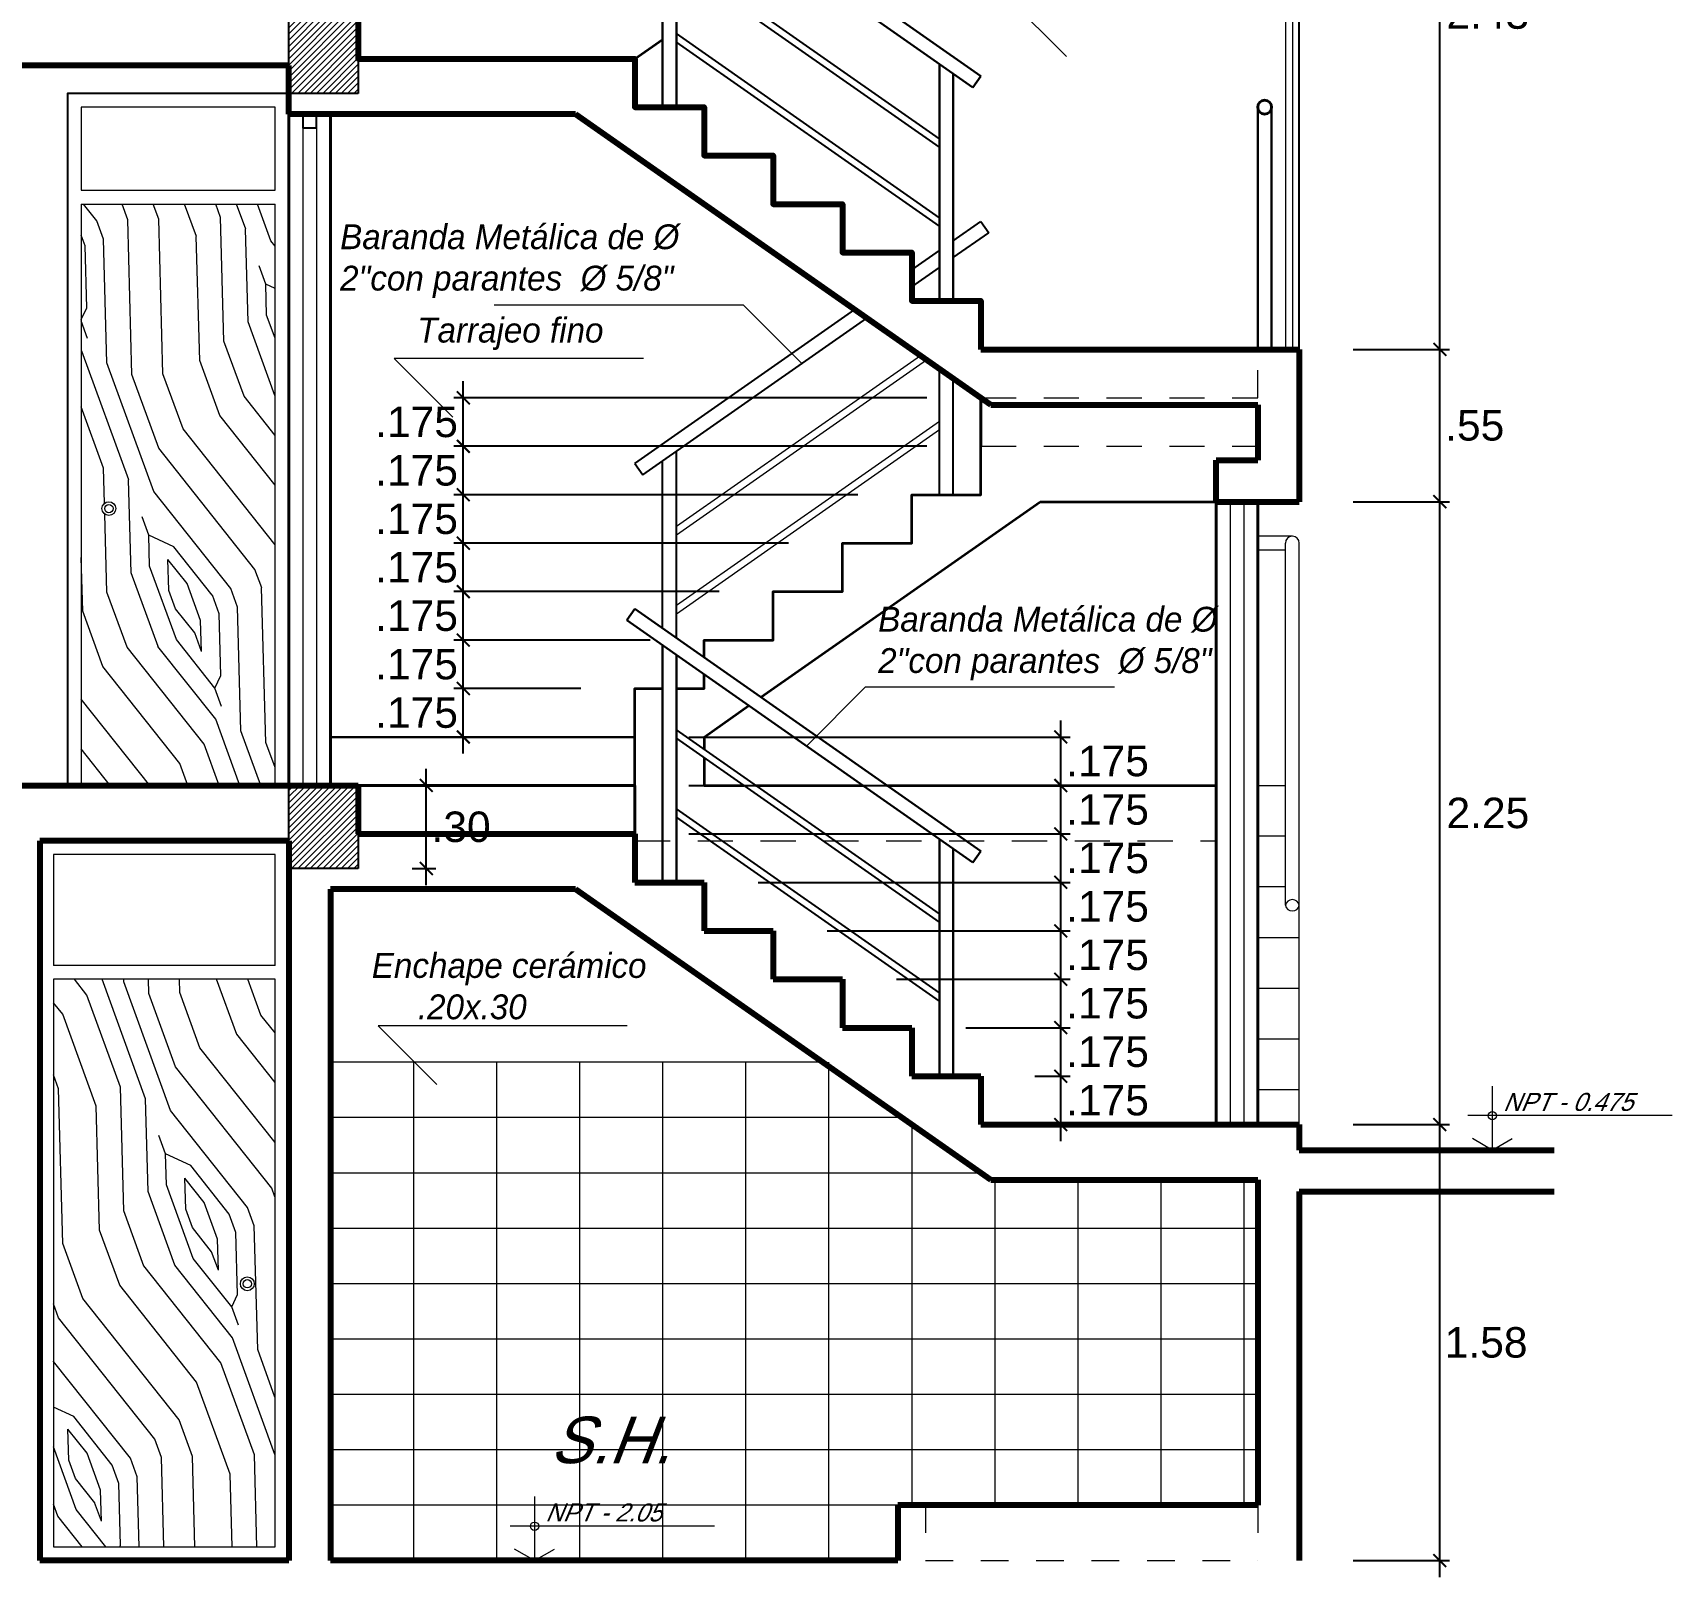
# Model space of a CAD drawing. Header units: millimetres. Extents: x 3779 to 7711, y 1445 to 3132.
# Drawn here: x 3994.06 to 3999.98, y 1470.41 to 1475.99 of the extents above; entities that cross this region are included whole.
import ezdxf

# ---------------------------------------------------------------- set-up
doc = ezdxf.new("R2010")
doc.units = ezdxf.units.MM
doc.header["$PDMODE"] = 3
doc.linetypes.add('HIDDEN', pattern=[9.525, 6.35, -3.175])
for name, color, linetype, lineweight in [('cotas', 7, 'Continuous', 5), ('pluma 0.0', 33, 'Continuous', 0), ('pluma 0.5', 41, 'Continuous', 5), ('pluma 1', 1, 'Continuous', 9), ('pluma 2', 2, 'Continuous', 20), ('pluma 2.5', 30, 'Continuous', 25), ('pluma 3', 251, 'Continuous', 30), ('pluma 3.5', 253, 'Continuous', 35), ('pluma 4', 34, 'Continuous', 40), ('pluma 8', 98, 'Continuous', 80), ('proyecciones', 32, 'HIDDEN', 9), ('TEXTO', 7, 'Continuous', 9), ('TEXTURAS', 35, 'Continuous', 5)]:
    doc.layers.add(name, color=color, linetype=linetype, lineweight=lineweight)
doc.styles.add('nombreambiente', font='stylu.ttf', dxfattribs={"oblique": 20})
doc.styles.get("Standard").update_dxf_attribs({"font": 'arial.ttf'})
doc.dimstyles.new('Copy of INTERIOR', dxfattribs={"dimtxt": 0.11, "dimasz": 0.0465, "dimexe": 0.0345, "dimexo": 0.195, "dimgap": 0.0295, "dimtad": 2, "dimtih": 1, "dimtoh": 1, "dimdec": 3, "dimzin": 4, "dimdsep": 46, "dimtxsty": 'Standard', "dimblk": 'ARCHTICK', "dimcen": 0, "dimdle": 0.06, "dimclrd": 256, "dimclre": 256, "dimclrt": 256, "dimadec": 0, "dimazin": 0, "dimtfac": 1, "dimtdec": 3, "dimtmove": 0, "dimatfit": 3, "dimldrblk": 'ARCHTICK', "dimfxl": 0.0345, "dimtolj": 1, "dimtzin": 0, "dimlwe": 25, "dimarcsym": 0})
doc.dimstyles.new('INTERIOR', dxfattribs={"dimtxt": 0.11, "dimasz": 0.0465, "dimexe": 0.0345, "dimexo": 0.195, "dimgap": 0.0295, "dimtad": 2, "dimtih": 1, "dimtoh": 1, "dimzin": 4, "dimdsep": 46, "dimtxsty": 'Standard', "dimblk": 'ARCHTICK', "dimcen": 0, "dimdle": 0.06, "dimclrd": 256, "dimclre": 256, "dimclrt": 256, "dimadec": 0, "dimazin": 0, "dimtfac": 1, "dimtmove": 0, "dimatfit": 3, "dimldrblk": 'ARCHTICK', "dimfxl": 0.0345, "dimtolj": 1, "dimtzin": 0, "dimlwe": 25, "dimarcsym": 0})
pattern_1 = [(65, (-83.5336, 46.4493), (-0.48368953, 1.32892605), [0.05, -0.95]), (155, (-83.6817, 46.9598), (-1.32892605, -0.48368953), [0.1, -0.9]), (110, (-83.6756, 46.7362), (-0.90630779, 0.42261826), [0.0707, -0.2121, 0.0707, -0.1414, 0.495, -0.42431356]), (110, (-83.5094, 46.3829), (-0.90630779, 0.42261826), [0.07071, -0.14142, 0.07071, -1.13137356]), (110, (-83.4521, 46.74234), (-0.90630779, 0.42261826), [0.07071, -1.34350356]), (110, (-83.3645, 46.8118), (-0.90630779, 0.42261826), [0.07071, -1.34350356]), (110, (-83.51854, 46.71815), (-0.90630779, 0.42261826), [0.07071, -1.34350356]), (110, (-83.585, 46.694), (-0.90630779, 0.42261826), [0.14142, -1.27279356]), (110, (-84.15906, 47.2375), (-0.90630779, 0.42261826), [0.14142, -1.27279356]), (110, (-83.67256, 46.6245), (-0.90630779, 0.42261826), [0.28284, -1.13137356]), (110, (-83.739, 46.6003), (-0.90630779, 0.42261826), [0.28284, -1.13137356]), (110, (-83.7362, 47.3162), (-0.90630779, 0.42261826), [0.28284, -1.13137356]), (110, (-83.8508, 46.5972), (-0.90630779, 0.42261826), [0.212132, -1.20208156]), (110, (-84.07124, 46.47936), (-0.90630779, 0.42261826), [0.212132, -1.20208156]), (110, (-83.93835, 46.5277), (-0.90630779, 0.42261826), [0.212132, -1.20208156]), (110, (-83.93554, 47.2436), (-0.90630779, 0.42261826), [0.3535534, -1.06066016]), (110, (-84.0231, 47.1741), (-0.90630779, 0.42261826), [0.3535534, -1.06066016]), (110, (-83.7543, 47.1591), (-0.90630779, 0.42261826), [0.49497475, -0.91923882]), (91.565051, (-83.58193, 46.5822), (0.42261826, 0.906307787), [0.1118034, -2.12426458]), (91.565051, (-83.7693, 46.89025), (0.42261826, 0.906307787), [0.1118034, -2.12426458]), (91.565051, (-83.6998, 46.80267), (0.42261826, 0.906307787), [0.1118034, -2.12426458]), (91.565051, (-83.51243, 46.49463), (0.42261826, 0.906307787), [0.2236068, -2.01246118]), (91.565051, (-83.83575, 46.86607), (0.42261826, 0.906307787), [0.3354102, -1.90065778]), (91.565051, (-83.92332, 46.79657), (0.42261826, 0.906307787), [0.4472136, -1.78885438]), (91.565051, (-84.0109, 46.72707), (0.42261826, 0.906307787), [0.4472136, -1.78885438]), (91.565051, (-84.3462, 46.7179), (0.42261826, 0.906307787), [0.4472136, -1.78885438]), (91.565051, (-84.25556, 46.67565), (0.42261826, 0.906307787), [0.559017, -1.67705098]), (91.565051, (-84.1438, 46.6787), (0.42261826, 0.906307787), [0.559017, -1.67705098]), (128.434949, (-83.63335, 46.82686), (-0.906307787, 0.42261826), [0.1118034, -2.12426458]), (128.434949, (-83.6061, 46.64865), (-0.906307787, 0.42261826), [0.1118034, -2.12426458]), (128.434949, (-83.53356, 46.4493), (-0.906307787, 0.42261826), [0.2236068, -2.01246118]), (128.434949, (-83.54272, 46.7846), (-0.906307787, 0.42261826), [0.2236068, -2.01246118]), (128.434949, (-83.5305, 46.33755), (-0.906307787, 0.42261826), [0.3354102, -1.90065778]), (128.434949, (-83.57277, 46.2469), (-0.906307787, 0.42261826), [0.4472136, -1.78885438]), (128.434949, (-83.23773, 47.08373), (-0.906307787, 0.42261826), [0.4472136, -1.78885438]), (128.434949, (-83.47628, 46.8088), (-0.906307787, 0.42261826), [0.4472136, -1.78885438]), (128.434949, (-83.30112, 46.9478), (-0.906307787, 0.42261826), [0.559017, -1.67705098]), (128.434949, (-83.3887, 46.8783), (-0.906307787, 0.42261826), [0.559017, -1.67705098])]

# ---------------------------------------------------------------- blocks, each defined once
blk = doc.blocks.new('ttryt')
at = {"layer": 'pluma 1'}
for p, q in [((1118.6396, 393.5141), (1118.6396, 393.2829)), ((1119.2894, 393.4071), (1118.5516, 393.4071)), ((1118.6396, 393.2829), (1118.5676, 393.3244)), ((1118.6396, 393.2829), (1118.7115, 393.3244))]:
    blk.add_line(p, q, dxfattribs=at)
at = {"layer": 'pluma 1', "linetype": 'Continuous'}
blk.add_circle((1118.6396, 393.4071), 0.015, dxfattribs=at)
blk = doc.blocks.new('_ArchTick')
at = {"color": 0, "linetype": 'ByBlock', "lineweight": 40, "const_width": 0.15}
blk.add_lwpolyline([(-0.5, -0.5), (0.5, 0.5)], dxfattribs=at)
blk = doc.blocks.new('*D700')
at = {"layer": 'cotas', "lineweight": -2, "transparency": 16777216}
blk.add_line((3999.1414, 1470.4108), (3999.1414, 1472.1058), dxfattribs=at)
at = {"layer": 'cotas', "lineweight": 25, "transparency": 16777216}
for p, q in [((3998.8287, 1472.0458), (3999.1759, 1472.0458)), ((3998.8287, 1470.4708), (3999.1759, 1470.4708))]:
    blk.add_line(p, q, dxfattribs=at)
at = {"layer": 'Defpoints', "color": 0, "transparency": 16777216}
for p in [(3998.6337, 1472.0458), (3999.1414, 1472.0458), (3998.6337, 1470.4708)]:
    blk.add_point(p, dxfattribs=at)
at = {"layer": 'cotas', "lineweight": -2, "transparency": 16777216, "xscale": 0.04649999999999999, "yscale": 0.04649999999999999, "zscale": 0.04649999999999999}
for p, rotation in [((3999.1414, 1472.0458), 90), ((3999.1414, 1470.4708), 270)]:
    blk.add_blockref('_ArchTick', p, dxfattribs=dict(at, rotation=rotation))
at = {"layer": 'cotas', "transparency": 16777216, "insert": (3999.3087, 1471.2583), "char_height": 0.11, "attachment_point": 5}
blk.add_mtext('\\A1;1.58', dxfattribs=at)
blk = doc.blocks.new('*D701')
at = {"layer": 'cotas', "lineweight": -2, "transparency": 16777216}
blk.add_line((3999.1414, 1471.9858), (3999.1414, 1474.3558), dxfattribs=at)
at = {"layer": 'cotas', "lineweight": 25, "transparency": 16777216}
for p, q in [((3998.8287, 1474.2958), (3999.1759, 1474.2958)), ((3998.8287, 1472.0458), (3999.1759, 1472.0458))]:
    blk.add_line(p, q, dxfattribs=at)
at = {"layer": 'Defpoints', "color": 0, "transparency": 16777216}
for p in [(3998.6337, 1474.2958), (3999.1414, 1474.2958), (3998.6337, 1472.0458)]:
    blk.add_point(p, dxfattribs=at)
at = {"layer": 'cotas', "lineweight": -2, "transparency": 16777216, "xscale": 0.04649999999999999, "yscale": 0.04649999999999999, "zscale": 0.04649999999999999}
for p, rotation in [((3999.1414, 1474.2958), 90), ((3999.1414, 1472.0458), 270)]:
    blk.add_blockref('_ArchTick', p, dxfattribs=dict(at, rotation=rotation))
at = {"layer": 'cotas', "transparency": 16777216, "insert": (3999.3151, 1473.1708), "char_height": 0.11, "attachment_point": 5}
blk.add_mtext('\\A1;2.25', dxfattribs=at)
blk = doc.blocks.new('*D702')
at = {"layer": 'cotas', "lineweight": -2, "transparency": 16777216}
blk.add_line((3999.1414, 1474.2358), (3999.1414, 1474.9058), dxfattribs=at)
at = {"layer": 'cotas', "lineweight": 25, "transparency": 16777216}
for p, q in [((3998.8287, 1474.8458), (3999.1759, 1474.8458)), ((3998.8287, 1474.2958), (3999.1759, 1474.2958))]:
    blk.add_line(p, q, dxfattribs=at)
at = {"layer": 'Defpoints', "color": 0, "transparency": 16777216}
for p in [(3998.6337, 1474.8458), (3999.1414, 1474.8458), (3998.6337, 1474.2958)]:
    blk.add_point(p, dxfattribs=at)
at = {"layer": 'cotas', "lineweight": -2, "transparency": 16777216, "xscale": 0.04649999999999999, "yscale": 0.04649999999999999, "zscale": 0.04649999999999999}
for p, rotation in [((3999.1414, 1474.8458), 90), ((3999.1414, 1474.2958), 270)]:
    blk.add_blockref('_ArchTick', p, dxfattribs=dict(at, rotation=rotation))
at = {"layer": 'cotas', "transparency": 16777216, "insert": (3999.2676, 1474.5708), "char_height": 0.11, "attachment_point": 5}
blk.add_mtext('\\A1;.55', dxfattribs=at)
blk = doc.blocks.new('*D703')
at = {"layer": 'cotas', "lineweight": -2, "transparency": 16777216}
blk.add_line((3999.1414, 1474.7858), (3999.1414, 1477.3308), dxfattribs=at)
at = {"layer": 'cotas', "lineweight": 25, "transparency": 16777216}
for p, q in [((3998.7287, 1477.2708), (3999.1759, 1477.2708)), ((3998.8287, 1474.8458), (3999.1759, 1474.8458))]:
    blk.add_line(p, q, dxfattribs=at)
at = {"layer": 'Defpoints', "color": 0, "transparency": 16777216}
for p in [(3998.5337, 1477.2708), (3999.1414, 1477.2708), (3998.6337, 1474.8458)]:
    blk.add_point(p, dxfattribs=at)
at = {"layer": 'cotas', "lineweight": -2, "transparency": 16777216, "xscale": 0.04649999999999999, "yscale": 0.04649999999999999, "zscale": 0.04649999999999999}
for p, rotation in [((3999.1414, 1477.2708), 90), ((3999.1414, 1474.8458), 270)]:
    blk.add_blockref('_ArchTick', p, dxfattribs=dict(at, rotation=rotation))
at = {"layer": 'cotas', "transparency": 16777216, "insert": (3999.3147, 1476.0583), "char_height": 0.11, "attachment_point": 5}
blk.add_mtext('\\A1;2.43', dxfattribs=at)
blk = doc.blocks.new('*D711')
at = {"layer": 'cotas', "lineweight": -2, "transparency": 16777216}
blk.add_line((3997.7721, 1471.9858), (3997.7721, 1472.2808), dxfattribs=at)
at = {"layer": 'cotas', "lineweight": 25, "transparency": 16777216}
for p, q in [((3997.6787, 1472.2208), (3997.8066, 1472.2208)), ((3997.6787, 1472.0458), (3997.8066, 1472.0458))]:
    blk.add_line(p, q, dxfattribs=at)
at = {"layer": 'Defpoints', "color": 0, "transparency": 16777216}
for p in [(3997.4837, 1472.2208), (3997.7721, 1472.2208), (3997.4837, 1472.0458)]:
    blk.add_point(p, dxfattribs=at)
at = {"layer": 'cotas', "lineweight": -2, "transparency": 16777216, "xscale": 0.04649999999999999, "yscale": 0.04649999999999999, "zscale": 0.04649999999999999}
for p, rotation in [((3997.7721, 1472.2208), 90), ((3997.7721, 1472.0458), 270)]:
    blk.add_blockref('_ArchTick', p, dxfattribs=dict(at, rotation=rotation))
at = {"layer": 'cotas', "transparency": 16777216, "insert": (3997.9411, 1472.1333), "char_height": 0.11, "attachment_point": 5}
blk.add_mtext('\\A1;.175', dxfattribs=at)
blk = doc.blocks.new('*D712')
at = {"layer": 'cotas', "lineweight": -2, "transparency": 16777216}
blk.add_line((3997.7721, 1472.1608), (3997.7721, 1472.4558), dxfattribs=at)
at = {"layer": 'cotas', "lineweight": 25, "transparency": 16777216}
for p, q in [((3997.4287, 1472.3958), (3997.8066, 1472.3958)), ((3997.6787, 1472.2208), (3997.8066, 1472.2208))]:
    blk.add_line(p, q, dxfattribs=at)
at = {"layer": 'Defpoints', "color": 0, "transparency": 16777216}
for p in [(3997.2337, 1472.3958), (3997.7721, 1472.3958), (3997.4837, 1472.2208)]:
    blk.add_point(p, dxfattribs=at)
at = {"layer": 'cotas', "lineweight": -2, "transparency": 16777216, "xscale": 0.04649999999999999, "yscale": 0.04649999999999999, "zscale": 0.04649999999999999}
for p, rotation in [((3997.7721, 1472.3958), 90), ((3997.7721, 1472.2208), 270)]:
    blk.add_blockref('_ArchTick', p, dxfattribs=dict(at, rotation=rotation))
at = {"layer": 'cotas', "transparency": 16777216, "insert": (3997.9411, 1472.3083), "char_height": 0.11, "attachment_point": 5}
blk.add_mtext('\\A1;.175', dxfattribs=at)
blk = doc.blocks.new('*D713')
at = {"layer": 'cotas', "lineweight": -2, "transparency": 16777216}
blk.add_line((3997.7721, 1472.3358), (3997.7721, 1472.6308), dxfattribs=at)
at = {"layer": 'cotas', "lineweight": 25, "transparency": 16777216}
for p, q in [((3997.1787, 1472.5708), (3997.8066, 1472.5708)), ((3997.4287, 1472.3958), (3997.8066, 1472.3958))]:
    blk.add_line(p, q, dxfattribs=at)
at = {"layer": 'Defpoints', "color": 0, "transparency": 16777216}
for p in [(3996.9837, 1472.5708), (3997.7721, 1472.5708), (3997.2337, 1472.3958)]:
    blk.add_point(p, dxfattribs=at)
at = {"layer": 'cotas', "lineweight": -2, "transparency": 16777216, "xscale": 0.04649999999999999, "yscale": 0.04649999999999999, "zscale": 0.04649999999999999}
for p, rotation in [((3997.7721, 1472.5708), 90), ((3997.7721, 1472.3958), 270)]:
    blk.add_blockref('_ArchTick', p, dxfattribs=dict(at, rotation=rotation))
at = {"layer": 'cotas', "transparency": 16777216, "insert": (3997.9411, 1472.4833), "char_height": 0.11, "attachment_point": 5}
blk.add_mtext('\\A1;.175', dxfattribs=at)
blk = doc.blocks.new('*D714')
at = {"layer": 'cotas', "lineweight": -2, "transparency": 16777216}
blk.add_line((3997.7721, 1472.5108), (3997.7721, 1472.8058), dxfattribs=at)
at = {"layer": 'cotas', "lineweight": 25, "transparency": 16777216}
for p, q in [((3996.9287, 1472.7458), (3997.8066, 1472.7458)), ((3997.1787, 1472.5708), (3997.8066, 1472.5708))]:
    blk.add_line(p, q, dxfattribs=at)
at = {"layer": 'Defpoints', "color": 0, "transparency": 16777216}
for p in [(3996.7337, 1472.7458), (3997.7721, 1472.7458), (3996.9837, 1472.5708)]:
    blk.add_point(p, dxfattribs=at)
at = {"layer": 'cotas', "lineweight": -2, "transparency": 16777216, "xscale": 0.04649999999999999, "yscale": 0.04649999999999999, "zscale": 0.04649999999999999}
for p, rotation in [((3997.7721, 1472.7458), 90), ((3997.7721, 1472.5708), 270)]:
    blk.add_blockref('_ArchTick', p, dxfattribs=dict(at, rotation=rotation))
at = {"layer": 'cotas', "transparency": 16777216, "insert": (3997.9411, 1472.6583), "char_height": 0.11, "attachment_point": 5}
blk.add_mtext('\\A1;.175', dxfattribs=at)
blk = doc.blocks.new('*D715')
at = {"layer": 'cotas', "lineweight": -2, "transparency": 16777216}
blk.add_line((3997.7721, 1472.6858), (3997.7721, 1472.9808), dxfattribs=at)
at = {"layer": 'cotas', "lineweight": 25, "transparency": 16777216}
for p, q in [((3996.6787, 1472.9208), (3997.8066, 1472.9208)), ((3996.9287, 1472.7458), (3997.8066, 1472.7458))]:
    blk.add_line(p, q, dxfattribs=at)
at = {"layer": 'Defpoints', "color": 0, "transparency": 16777216}
for p in [(3996.4837, 1472.9208), (3997.7721, 1472.9208), (3996.7337, 1472.7458)]:
    blk.add_point(p, dxfattribs=at)
at = {"layer": 'cotas', "lineweight": -2, "transparency": 16777216, "xscale": 0.04649999999999999, "yscale": 0.04649999999999999, "zscale": 0.04649999999999999}
for p, rotation in [((3997.7721, 1472.9208), 90), ((3997.7721, 1472.7458), 270)]:
    blk.add_blockref('_ArchTick', p, dxfattribs=dict(at, rotation=rotation))
at = {"layer": 'cotas', "transparency": 16777216, "insert": (3997.9411, 1472.8333), "char_height": 0.11, "attachment_point": 5}
blk.add_mtext('\\A1;.175', dxfattribs=at)
blk = doc.blocks.new('*D716')
at = {"layer": 'cotas', "lineweight": -2, "transparency": 16777216}
blk.add_line((3997.7721, 1472.8608), (3997.7721, 1473.1558), dxfattribs=at)
at = {"layer": 'cotas', "lineweight": 25, "transparency": 16777216}
for p, q in [((3996.4287, 1473.0958), (3997.8066, 1473.0958)), ((3996.6787, 1472.9208), (3997.8066, 1472.9208))]:
    blk.add_line(p, q, dxfattribs=at)
at = {"layer": 'Defpoints', "color": 0, "transparency": 16777216}
for p in [(3996.2337, 1473.0958), (3997.7721, 1473.0958), (3996.4837, 1472.9208)]:
    blk.add_point(p, dxfattribs=at)
at = {"layer": 'cotas', "lineweight": -2, "transparency": 16777216, "xscale": 0.04649999999999999, "yscale": 0.04649999999999999, "zscale": 0.04649999999999999}
for p, rotation in [((3997.7721, 1473.0958), 90), ((3997.7721, 1472.9208), 270)]:
    blk.add_blockref('_ArchTick', p, dxfattribs=dict(at, rotation=rotation))
at = {"layer": 'cotas', "transparency": 16777216, "insert": (3997.9411, 1473.0083), "char_height": 0.11, "attachment_point": 5}
blk.add_mtext('\\A1;.175', dxfattribs=at)
blk = doc.blocks.new('*D717')
at = {"layer": 'cotas', "lineweight": -2, "transparency": 16777216}
blk.add_line((3997.7721, 1473.0358), (3997.7721, 1473.3308), dxfattribs=at)
at = {"layer": 'cotas', "lineweight": 25, "transparency": 16777216}
for p, q in [((3996.4287, 1473.2708), (3997.8066, 1473.2708)), ((3996.4287, 1473.0958), (3997.8066, 1473.0958))]:
    blk.add_line(p, q, dxfattribs=at)
at = {"layer": 'Defpoints', "color": 0, "transparency": 16777216}
for p in [(3996.2337, 1473.2708), (3997.7721, 1473.2708), (3996.2337, 1473.0958)]:
    blk.add_point(p, dxfattribs=at)
at = {"layer": 'cotas', "lineweight": -2, "transparency": 16777216, "xscale": 0.04649999999999999, "yscale": 0.04649999999999999, "zscale": 0.04649999999999999}
for p, rotation in [((3997.7721, 1473.2708), 90), ((3997.7721, 1473.0958), 270)]:
    blk.add_blockref('_ArchTick', p, dxfattribs=dict(at, rotation=rotation))
at = {"layer": 'cotas', "transparency": 16777216, "insert": (3997.9411, 1473.1833), "char_height": 0.11, "attachment_point": 5}
blk.add_mtext('\\A1;.175', dxfattribs=at)
blk = doc.blocks.new('*D718')
at = {"layer": 'cotas', "lineweight": -2, "transparency": 16777216}
blk.add_line((3997.7721, 1473.2108), (3997.7721, 1473.5058), dxfattribs=at)
at = {"layer": 'cotas', "lineweight": 25, "transparency": 16777216}
for p, q in [((3996.4287, 1473.4458), (3997.8066, 1473.4458)), ((3996.4287, 1473.2708), (3997.8066, 1473.2708))]:
    blk.add_line(p, q, dxfattribs=at)
at = {"layer": 'Defpoints', "color": 0, "transparency": 16777216}
for p in [(3996.2337, 1473.4458), (3997.7721, 1473.4458), (3996.2337, 1473.2708)]:
    blk.add_point(p, dxfattribs=at)
at = {"layer": 'cotas', "lineweight": -2, "transparency": 16777216, "xscale": 0.04649999999999999, "yscale": 0.04649999999999999, "zscale": 0.04649999999999999}
for p, rotation in [((3997.7721, 1473.4458), 90), ((3997.7721, 1473.2708), 270)]:
    blk.add_blockref('_ArchTick', p, dxfattribs=dict(at, rotation=rotation))
at = {"layer": 'cotas', "transparency": 16777216, "insert": (3997.9411, 1473.3583), "char_height": 0.11, "attachment_point": 5}
blk.add_mtext('\\A1;.175', dxfattribs=at)
blk = doc.blocks.new('*D719')
at = {"layer": 'cotas', "lineweight": -2, "transparency": 16777216}
blk.add_line((3995.6139, 1473.3858), (3995.6139, 1473.6808), dxfattribs=at)
at = {"layer": 'cotas', "lineweight": 25, "transparency": 16777216}
for p, q in [((3996.0387, 1473.6208), (3995.5794, 1473.6208)), ((3996.0387, 1473.4458), (3995.5794, 1473.4458))]:
    blk.add_line(p, q, dxfattribs=at)
at = {"layer": 'Defpoints', "color": 0, "transparency": 16777216}
for p in [(3995.6139, 1473.6208), (3996.2337, 1473.6208), (3996.2337, 1473.4458)]:
    blk.add_point(p, dxfattribs=at)
at = {"layer": 'cotas', "lineweight": -2, "transparency": 16777216, "xscale": 0.04649999999999999, "yscale": 0.04649999999999999, "zscale": 0.04649999999999999}
for p, rotation in [((3995.6139, 1473.6208), 90), ((3995.6139, 1473.4458), 270)]:
    blk.add_blockref('_ArchTick', p, dxfattribs=dict(at, rotation=rotation))
at = {"layer": 'cotas', "transparency": 16777216, "insert": (3995.445, 1473.5333), "char_height": 0.11, "attachment_point": 5}
blk.add_mtext('\\A1;.175', dxfattribs=at)
blk = doc.blocks.new('*D720')
at = {"layer": 'cotas', "lineweight": -2, "transparency": 16777216}
blk.add_line((3995.6139, 1473.5608), (3995.6139, 1473.8558), dxfattribs=at)
at = {"layer": 'cotas', "lineweight": 25, "transparency": 16777216}
for p, q in [((3996.2887, 1473.7958), (3995.5794, 1473.7958)), ((3996.0387, 1473.6208), (3995.5794, 1473.6208))]:
    blk.add_line(p, q, dxfattribs=at)
at = {"layer": 'Defpoints', "color": 0, "transparency": 16777216}
for p in [(3995.6139, 1473.7958), (3996.4837, 1473.7958), (3996.2337, 1473.6208)]:
    blk.add_point(p, dxfattribs=at)
at = {"layer": 'cotas', "lineweight": -2, "transparency": 16777216, "xscale": 0.04649999999999999, "yscale": 0.04649999999999999, "zscale": 0.04649999999999999}
for p, rotation in [((3995.6139, 1473.7958), 90), ((3995.6139, 1473.6208), 270)]:
    blk.add_blockref('_ArchTick', p, dxfattribs=dict(at, rotation=rotation))
at = {"layer": 'cotas', "transparency": 16777216, "insert": (3995.445, 1473.7083), "char_height": 0.11, "attachment_point": 5}
blk.add_mtext('\\A1;.175', dxfattribs=at)
blk = doc.blocks.new('*D721')
at = {"layer": 'cotas', "lineweight": -2, "transparency": 16777216}
blk.add_line((3995.6139, 1473.7358), (3995.6139, 1474.0308), dxfattribs=at)
at = {"layer": 'cotas', "lineweight": 25, "transparency": 16777216}
for p, q in [((3996.5387, 1473.9708), (3995.5794, 1473.9708)), ((3996.2887, 1473.7958), (3995.5794, 1473.7958))]:
    blk.add_line(p, q, dxfattribs=at)
at = {"layer": 'Defpoints', "color": 0, "transparency": 16777216}
for p in [(3995.6139, 1473.9708), (3996.7337, 1473.9708), (3996.4837, 1473.7958)]:
    blk.add_point(p, dxfattribs=at)
at = {"layer": 'cotas', "lineweight": -2, "transparency": 16777216, "xscale": 0.04649999999999999, "yscale": 0.04649999999999999, "zscale": 0.04649999999999999}
for p, rotation in [((3995.6139, 1473.9708), 90), ((3995.6139, 1473.7958), 270)]:
    blk.add_blockref('_ArchTick', p, dxfattribs=dict(at, rotation=rotation))
at = {"layer": 'cotas', "transparency": 16777216, "insert": (3995.445, 1473.8833), "char_height": 0.11, "attachment_point": 5}
blk.add_mtext('\\A1;.175', dxfattribs=at)
blk = doc.blocks.new('*D722')
at = {"layer": 'cotas', "lineweight": -2, "transparency": 16777216}
blk.add_line((3995.6139, 1473.9108), (3995.6139, 1474.2058), dxfattribs=at)
at = {"layer": 'cotas', "lineweight": 25, "transparency": 16777216}
for p, q in [((3996.7887, 1474.1458), (3995.5794, 1474.1458)), ((3996.5387, 1473.9708), (3995.5794, 1473.9708))]:
    blk.add_line(p, q, dxfattribs=at)
at = {"layer": 'Defpoints', "color": 0, "transparency": 16777216}
for p in [(3995.6139, 1474.1458), (3996.9837, 1474.1458), (3996.7337, 1473.9708)]:
    blk.add_point(p, dxfattribs=at)
at = {"layer": 'cotas', "lineweight": -2, "transparency": 16777216, "xscale": 0.04649999999999999, "yscale": 0.04649999999999999, "zscale": 0.04649999999999999}
for p, rotation in [((3995.6139, 1474.1458), 90), ((3995.6139, 1473.9708), 270)]:
    blk.add_blockref('_ArchTick', p, dxfattribs=dict(at, rotation=rotation))
at = {"layer": 'cotas', "transparency": 16777216, "insert": (3995.445, 1474.0583), "char_height": 0.11, "attachment_point": 5}
blk.add_mtext('\\A1;.175', dxfattribs=at)
blk = doc.blocks.new('*D723')
at = {"layer": 'cotas', "lineweight": -2, "transparency": 16777216}
blk.add_line((3995.6139, 1474.0858), (3995.6139, 1474.3808), dxfattribs=at)
at = {"layer": 'cotas', "lineweight": 25, "transparency": 16777216}
for p, q in [((3997.0387, 1474.3208), (3995.5794, 1474.3208)), ((3996.7887, 1474.1458), (3995.5794, 1474.1458))]:
    blk.add_line(p, q, dxfattribs=at)
at = {"layer": 'Defpoints', "color": 0, "transparency": 16777216}
for p in [(3995.6139, 1474.3208), (3997.2337, 1474.3208), (3996.9837, 1474.1458)]:
    blk.add_point(p, dxfattribs=at)
at = {"layer": 'cotas', "lineweight": -2, "transparency": 16777216, "xscale": 0.04649999999999999, "yscale": 0.04649999999999999, "zscale": 0.04649999999999999}
for p, rotation in [((3995.6139, 1474.3208), 90), ((3995.6139, 1474.1458), 270)]:
    blk.add_blockref('_ArchTick', p, dxfattribs=dict(at, rotation=rotation))
at = {"layer": 'cotas', "transparency": 16777216, "insert": (3995.445, 1474.2333), "char_height": 0.11, "attachment_point": 5}
blk.add_mtext('\\A1;.175', dxfattribs=at)
blk = doc.blocks.new('*D724')
at = {"layer": 'cotas', "lineweight": -2, "transparency": 16777216}
blk.add_line((3995.6139, 1474.2608), (3995.6139, 1474.5558), dxfattribs=at)
at = {"layer": 'cotas', "lineweight": 25, "transparency": 16777216}
for p, q in [((3997.2887, 1474.4958), (3995.5794, 1474.4958)), ((3997.0387, 1474.3208), (3995.5794, 1474.3208))]:
    blk.add_line(p, q, dxfattribs=at)
at = {"layer": 'Defpoints', "color": 0, "transparency": 16777216}
for p in [(3995.6139, 1474.4958), (3997.4837, 1474.4958), (3997.2337, 1474.3208)]:
    blk.add_point(p, dxfattribs=at)
at = {"layer": 'cotas', "lineweight": -2, "transparency": 16777216, "xscale": 0.04649999999999999, "yscale": 0.04649999999999999, "zscale": 0.04649999999999999}
for p, rotation in [((3995.6139, 1474.4958), 90), ((3995.6139, 1474.3208), 270)]:
    blk.add_blockref('_ArchTick', p, dxfattribs=dict(at, rotation=rotation))
at = {"layer": 'cotas', "transparency": 16777216, "insert": (3995.445, 1474.4083), "char_height": 0.11, "attachment_point": 5}
blk.add_mtext('\\A1;.175', dxfattribs=at)
blk = doc.blocks.new('*D725')
at = {"layer": 'cotas', "lineweight": -2, "transparency": 16777216}
blk.add_line((3995.6139, 1474.4358), (3995.6139, 1474.7308), dxfattribs=at)
at = {"layer": 'cotas', "lineweight": 25, "transparency": 16777216}
for p, q in [((3997.2887, 1474.6708), (3995.5794, 1474.6708)), ((3997.2887, 1474.4958), (3995.5794, 1474.4958))]:
    blk.add_line(p, q, dxfattribs=at)
at = {"layer": 'Defpoints', "color": 0, "transparency": 16777216}
for p in [(3995.6139, 1474.6708), (3997.4837, 1474.6708), (3997.4837, 1474.4958)]:
    blk.add_point(p, dxfattribs=at)
at = {"layer": 'cotas', "lineweight": -2, "transparency": 16777216, "xscale": 0.04649999999999999, "yscale": 0.04649999999999999, "zscale": 0.04649999999999999}
for p, rotation in [((3995.6139, 1474.6708), 90), ((3995.6139, 1474.4958), 270)]:
    blk.add_blockref('_ArchTick', p, dxfattribs=dict(at, rotation=rotation))
at = {"layer": 'cotas', "transparency": 16777216, "insert": (3995.445, 1474.5833), "char_height": 0.11, "attachment_point": 5}
blk.add_mtext('\\A1;.175', dxfattribs=at)
blk = doc.blocks.new('*D867')
at = {"layer": 'cotas', "lineweight": -2, "transparency": 16777216}
blk.add_line((3995.4802, 1472.9108), (3995.4802, 1473.3308), dxfattribs=at)
at = {"layer": 'cotas', "lineweight": 25, "transparency": 16777216}
for p, q in [((3995.4287, 1473.2708), (3995.5147, 1473.2708)), ((3995.4287, 1472.9708), (3995.5147, 1472.9708))]:
    blk.add_line(p, q, dxfattribs=at)
at = {"layer": 'Defpoints', "color": 0, "transparency": 16777216}
for p in [(3995.2337, 1473.2708), (3995.4802, 1473.2708), (3995.2337, 1472.9708)]:
    blk.add_point(p, dxfattribs=at)
at = {"layer": 'cotas', "lineweight": -2, "transparency": 16777216, "xscale": 0.04649999999999999, "yscale": 0.04649999999999999, "zscale": 0.04649999999999999}
for p, rotation in [((3995.4802, 1473.2708), 90), ((3995.4802, 1472.9708), 270)]:
    blk.add_blockref('_ArchTick', p, dxfattribs=dict(at, rotation=rotation))
at = {"layer": 'cotas', "transparency": 16777216, "insert": (3995.6059, 1473.1208), "char_height": 0.11, "attachment_point": 5}
blk.add_mtext('\\A1;.30', dxfattribs=at)

msp = doc.modelspace()

# ---------------------------------------------------------------- hatches: boundary and pattern name
at = {"layer": 'pluma 0.0'}
h = msp.add_hatch(dxfattribs=at)
h.set_pattern_fill('WOODFACE', color=256, angle=65, pattern_type=2)
h.set_pattern_definition(pattern_1)
h.paths.add_polyline_path([(3994.9337, 1475.3708), (3994.2337, 1475.3708), (3994.2337, 1473.2708), (3994.9337, 1473.2708)])
h.paths.add_polyline_path([(3994.3587, 1474.2708, -1), (3994.3087, 1474.2708, -1)], flags=16)
h.paths.add_polyline_path([(3994.3487, 1474.2708, -1), (3994.3187, 1474.2708, -1)], flags=0)
at = {"layer": 'pluma 0.5'}
h = msp.add_hatch(dxfattribs=at)
h.set_pattern_fill('WOODFACE', color=256, angle=65, pattern_type=2)
h.set_pattern_definition(pattern_1)
h.paths.add_polyline_path([(3994.1337, 1470.5208), (3994.9337, 1470.5208), (3994.9337, 1472.5708), (3994.1337, 1472.5708)])
at = {"layer": 'TEXTURAS'}
h = msp.add_hatch(dxfattribs=at)
h.set_pattern_fill('LINE', color=256, scale=0.005, angle=45)
h.set_pattern_definition([(45, (-162.658809, 127.771114), (-0.01122532015, 0.01122532015), [])])
h.paths.add_polyline_path([(3995.2337, 1476.0708), (3995.1337, 1476.0708), (3994.9837, 1476.0708), (3994.9837, 1475.7708), (3995.2337, 1475.7708), (3995.2337, 1475.8708)])
h = msp.add_hatch(dxfattribs=at)
h.set_pattern_fill('LINE', color=256, scale=0.005, angle=45)
h.set_pattern_definition([(45, (-162.658809, 124.971114), (-0.01122532015, 0.01122532015), [])])
h.paths.add_polyline_path([(3995.2337, 1473.2708), (3995.1337, 1473.2708), (3994.9837, 1473.2708), (3994.9837, 1472.9708), (3995.2337, 1472.9708), (3995.2337, 1473.0708)])

# ---------------------------------------------------------------- linework, layer by layer
at = {"layer": 'pluma 0.0'}
for p, q in [((3998.6087, 1474.1708), (3998.4837, 1474.1708)), ((3998.5837, 1474.1208), (3998.4837, 1474.1208))]:
    msp.add_line(p, q, dxfattribs=at)
msp.add_arc((3998.6087, 1474.1458), 0.025, 0, 180, dxfattribs=at)
at = {"layer": 'pluma 0.5'}
for p, q in [((3998.5837, 1472.8378), (3998.5837, 1474.1458)), ((3998.6337, 1472.8378), (3998.6337, 1474.1458)), ((3998.4837, 1473.2708), (3998.5837, 1473.2708)), ((3998.5837, 1473.0875), (3998.4837, 1473.0875)), ((3998.5837, 1472.9042), (3998.4837, 1472.9042)), ((3998.6337, 1472.1708), (3998.6337, 1472.8378)), ((3998.6337, 1472.7208), (3998.4837, 1472.7208)), ((3994.9337, 1472.6208), (3994.1337, 1472.6208)), ((3994.9337, 1472.5708), (3994.1337, 1472.5708)), ((3998.6337, 1472.5375), (3998.4837, 1472.5375)), ((3998.6337, 1472.3542), (3998.4837, 1472.3542)), ((3998.6337, 1472.1708), (3998.4837, 1472.1708)), ((3998.6337, 1472.0458), (3998.6337, 1472.1708))]:
    msp.add_line(p, q, dxfattribs=at)
for points in [[(3994.9337, 1472.6208), (3994.9337, 1473.0208), (3994.1337, 1473.0208), (3994.1337, 1472.6208)], [(3994.1337, 1472.5708), (3994.1337, 1470.5208), (3994.9337, 1470.5208), (3994.9337, 1472.5708)]]:
    msp.add_lwpolyline(points, dxfattribs=at)
for radius in [0.025, 0.015]:
    msp.add_circle((3994.8337, 1471.4708), radius, dxfattribs=at)
for centre, start, end in [((3998.6087, 1472.8328), 11.34844, 168.65156), ((3998.6087, 1472.8429), 191.34844, 348.65156)]:
    msp.add_arc(centre, 0.0255, start, end, dxfattribs=at)
at = {"layer": 'pluma 1'}
for p, q in [((3998.5837, 1486.8708), (3998.5837, 1474.8458)), ((3998.6087, 1486.8708), (3998.6087, 1474.8458)), ((3995.0337, 1475.6458), (3995.0337, 1473.2708)), ((3995.0837, 1475.6458), (3995.0837, 1473.2708)), ((3994.2337, 1475.4208), (3994.9337, 1475.4208)), ((3994.2337, 1475.3708), (3994.9337, 1475.3708)), ((3998.3837, 1474.2958), (3998.3837, 1472.0458)), ((3998.4337, 1474.2958), (3998.4337, 1472.0458))]:
    msp.add_line(p, q, dxfattribs=at)
for points in [[(3994.9337, 1475.4208), (3994.9337, 1475.7208), (3994.2337, 1475.7208), (3994.2337, 1475.4208)], [(3994.2337, 1475.3708), (3994.2337, 1473.2708), (3994.9337, 1473.2708), (3994.9337, 1475.3708)]]:
    msp.add_lwpolyline(points, dxfattribs=at)
for radius in [0.025, 0.015]:
    msp.add_circle((3994.3337, 1474.2708), radius, dxfattribs=at)
at = {"layer": 'pluma 2'}
for p, q in [((3996.3837, 1474.2071), (3997.265, 1474.824)), ((3996.3837, 1474.1766), (3997.2868, 1474.8087)), ((3996.3837, 1473.9216), (3997.3337, 1474.5866)), ((3996.3837, 1473.8911), (3997.3337, 1474.5561))]:
    msp.add_line(p, q, dxfattribs=at)
at = {"layer": 'pluma 2.5'}
for p, q in [((3998.6337, 1474.8458), (3998.6337, 1487.0708)), ((3997.3337, 1475.6071), (3996.3837, 1476.2721)), ((3997.3337, 1475.5766), (3996.3837, 1476.2416)), ((3997.3337, 1475.3216), (3996.3837, 1475.9866)), ((3997.3337, 1475.2911), (3996.3837, 1475.9561)), ((3997.3837, 1475.2383), (3997.4837, 1475.3083)), ((3997.4837, 1475.3083), (3997.5124, 1475.2674)), ((3997.3837, 1475.1773), (3997.5124, 1475.2674)), ((3997.2337, 1475.1333), (3997.3337, 1475.2033)), ((3997.2337, 1475.0723), (3997.3337, 1475.1423)), ((3996.2337, 1474.4333), (3997.0283, 1474.9896)), ((3996.2624, 1474.3924), (3997.0719, 1474.9591)), ((3997.3337, 1474.3208), (3997.3337, 1474.7758)), ((3997.3837, 1474.3208), (3997.3837, 1474.7408)), ((3996.3837, 1473.8033), (3996.3837, 1474.4773)), ((3996.2337, 1474.4333), (3996.2624, 1474.3924)), ((3996.3337, 1473.8383), (3996.3337, 1474.4423)), ((3997.3337, 1472.8071), (3996.3837, 1473.4721)), ((3997.3337, 1472.7766), (3996.3837, 1473.4416)), ((3997.3337, 1472.5216), (3996.3837, 1473.1866)), ((3997.3337, 1472.4911), (3996.3837, 1473.1561))]:
    msp.add_line(p, q, dxfattribs=at)
for points in [[(3995.2337, 1475.7708), (3994.9837, 1475.7708), (3994.9837, 1476.0708), (3995.2337, 1476.0708)], [(3994.9837, 1475.7708), (3994.1837, 1475.7708), (3994.1837, 1473.2708), (3994.9837, 1473.2708)], [(3995.0837, 1475.6958), (3995.0337, 1475.6958), (3995.0337, 1475.6458), (3995.0837, 1475.6458)], [(3995.2337, 1472.9708), (3994.9837, 1472.9708), (3994.9837, 1473.2708), (3995.2337, 1473.2708)]]:
    msp.add_lwpolyline(points, close=True, dxfattribs=at)
at = {"layer": 'pluma 3'}
for p, q in [((3997.4837, 1475.8333), (3996.2337, 1476.7083)), ((3997.455, 1475.7924), (3996.205, 1476.6674)), ((3996.3337, 1475.7208), (3996.3337, 1476.5773)), ((3996.3837, 1475.7208), (3996.3837, 1476.5423)), ((3997.3337, 1475.0208), (3997.3337, 1475.8773)), ((3997.3837, 1475.0208), (3997.3837, 1475.8423)), ((3997.4837, 1475.8333), (3997.455, 1475.7924)), ((3998.4837, 1474.8458), (3998.4837, 1475.7208)), ((3998.5337, 1474.8458), (3998.5337, 1475.7208)), ((3996.2337, 1473.9083), (3996.205, 1473.8674)), ((3997.455, 1472.9924), (3996.205, 1473.8674)), ((3997.4837, 1473.0333), (3996.2337, 1473.9083)), ((3996.3337, 1472.9208), (3996.3337, 1473.7773)), ((3996.3837, 1472.9208), (3996.3837, 1473.7423)), ((3995.1337, 1473.4458), (3996.2337, 1473.4458)), ((3997.3337, 1472.2208), (3997.3337, 1473.0773)), ((3997.3837, 1472.2208), (3997.3837, 1473.0423)), ((3997.4837, 1473.0333), (3997.455, 1472.9924))]:
    msp.add_line(p, q, dxfattribs=at)
at = {"layer": 'pluma 3.5'}
for p, q in [((3996.2337, 1475.8958), (3996.3337, 1475.9658)), ((3996.6891, 1473.5896), (3997.698, 1474.2958)), ((3997.698, 1474.2958), (3998.3337, 1474.2958)), ((3996.4837, 1473.4458), (3996.6455, 1473.5591)), ((3996.4837, 1473.4458), (3996.4837, 1473.4021)), ((3996.4837, 1473.3716), (3996.4837, 1473.2708)), ((3996.4837, 1473.2708), (3996.6276, 1473.2708)), ((3996.6712, 1473.2708), (3997.0572, 1473.2708)), ((3997.1444, 1473.2708), (3998.3337, 1473.2708))]:
    msp.add_line(p, q, dxfattribs=at)
for points in [[(3996.4837, 1473.7333), (3996.4837, 1473.7958), (3996.7337, 1473.7958), (3996.7337, 1473.9708), (3996.9837, 1473.9708), (3996.9837, 1474.1458), (3997.2337, 1474.1458), (3997.2337, 1474.3208), (3997.4837, 1474.3208), (3997.4837, 1474.4958)], [(3996.3837, 1473.6208), (3996.4837, 1473.6208), (3996.4837, 1473.6723)], [(3996.2337, 1473.2708), (3996.2337, 1473.6208), (3996.3337, 1473.6208)]]:
    msp.add_lwpolyline(points, dxfattribs=at)
at = {"layer": 'pluma 4'}
for p, q in [((3994.9837, 1475.6958), (3994.9837, 1473.2708)), ((3995.1337, 1475.6958), (3995.1337, 1473.2708)), ((3997.4837, 1474.4958), (3997.4837, 1474.6708)), ((3998.3337, 1474.2958), (3998.3337, 1472.0458)), ((3998.4837, 1474.2958), (3998.4837, 1472.0458)), ((3995.2337, 1473.2708), (3996.2337, 1473.2708)), ((3996.2337, 1473.2708), (3996.2337, 1473.0958))]:
    msp.add_line(p, q, dxfattribs=at)
msp.add_circle((3998.5087, 1475.7208), 0.025, dxfattribs=at)
at = {"layer": 'pluma 8'}
for p, q in [((3994.9837, 1475.8708), (3991.8837, 1475.8708)), ((3994.9837, 1475.6958), (3994.9837, 1475.8708)), ((3996.0194, 1475.6958), (3994.9837, 1475.6958)), ((3997.5194, 1474.6458), (3996.0194, 1475.6958)), ((3997.4837, 1474.8458), (3998.6337, 1474.8458)), ((3998.6337, 1474.8458), (3998.6337, 1474.2958)), ((3997.5194, 1474.6458), (3998.4837, 1474.6458)), ((3998.4837, 1474.6458), (3998.4837, 1474.4458)), ((3998.3337, 1474.4458), (3998.4837, 1474.4458)), ((3998.3337, 1474.2958), (3998.3337, 1474.4458)), ((3998.3337, 1474.2958), (3998.6337, 1474.2958)), ((3995.2337, 1473.2708), (3995.2337, 1473.0958)), ((3995.2337, 1473.0958), (3996.2337, 1473.0958)), ((3996.2337, 1473.0958), (3996.2337, 1472.9208)), ((3994.0837, 1473.0708), (3994.0837, 1470.4708)), ((3994.9837, 1473.0708), (3994.0837, 1473.0708)), ((3994.9837, 1473.0708), (3994.9837, 1470.4708)), ((3996.2337, 1472.9208), (3996.4837, 1472.9208)), ((3996.4837, 1472.9208), (3996.4837, 1472.7458)), ((3995.1337, 1472.8958), (3995.1337, 1470.4708)), ((3996.0194, 1472.8958), (3995.1337, 1472.8958)), ((3997.5194, 1471.8458), (3996.0194, 1472.8958)), ((3996.4837, 1472.7458), (3996.7337, 1472.7458)), ((3996.7337, 1472.7458), (3996.7337, 1472.5708)), ((3996.7337, 1472.5708), (3996.9837, 1472.5708)), ((3996.9837, 1472.5708), (3996.9837, 1472.3958)), ((3996.9837, 1472.3958), (3997.2337, 1472.3958)), ((3997.2337, 1472.3958), (3997.2337, 1472.2208)), ((3997.2337, 1472.2208), (3997.4837, 1472.2208)), ((3997.4837, 1472.2208), (3997.4837, 1472.0458)), ((3997.4837, 1472.0458), (3998.6337, 1472.0458)), ((3998.6337, 1472.0458), (3998.6337, 1471.9539)), ((3998.6337, 1471.9539), (3999.5548, 1471.9539)), ((3997.5194, 1471.8458), (3998.4837, 1471.8458)), ((3998.4837, 1471.8458), (3998.4837, 1470.6708)), ((3998.6337, 1471.8039), (3999.5548, 1471.8039)), ((3998.6337, 1471.8039), (3998.6337, 1470.4708)), ((3998.4837, 1470.6708), (3997.1837, 1470.6708)), ((3997.1837, 1470.6708), (3997.1837, 1470.4708)), ((3994.9837, 1470.4708), (3994.0837, 1470.4708)), ((3997.1837, 1470.4708), (3995.1337, 1470.4708))]:
    msp.add_line(p, q, dxfattribs=at)
for points in [[(3995.2337, 1476.0708), (3995.2337, 1475.8958), (3996.2337, 1475.8958), (3996.2337, 1475.7208), (3996.4837, 1475.7208), (3996.4837, 1475.5458), (3996.7337, 1475.5458), (3996.7337, 1475.3708), (3996.9837, 1475.3708), (3996.9837, 1475.1958), (3997.2337, 1475.1958), (3997.2337, 1475.0208), (3997.4837, 1475.0208), (3997.4837, 1474.8458)], [(3991.7837, 1473.2708), (3995.2337, 1473.2708)]]:
    msp.add_lwpolyline(points, dxfattribs=at)
at = {"layer": 'proyecciones', "linetype": 'HIDDEN', "ltscale": 0.01}
for p, q in [((3998.4837, 1474.6708), (3998.4837, 1474.8458)), ((3997.2837, 1470.6708), (3997.2837, 1470.4708)), ((3998.4837, 1470.6708), (3998.4837, 1470.4708)), ((3997.2837, 1470.4708), (3998.4837, 1470.4708))]:
    msp.add_line(p, q, dxfattribs=at)
at = {"layer": 'proyecciones', "linetype": 'HIDDEN', "ltscale": 0.02}
for p, q in [((3997.4837, 1474.6708), (3998.4837, 1474.6708)), ((3997.4837, 1474.4958), (3998.4837, 1474.4958)), ((3996.2337, 1473.0708), (3998.3337, 1473.0708))]:
    msp.add_line(p, q, dxfattribs=at)
at = {"layer": 'TEXTURAS'}
for p, q in [((3996.9123, 1472.2708), (3995.1337, 1472.2708)), ((3995.4337, 1472.2708), (3995.4337, 1470.4708)), ((3995.7337, 1472.2708), (3995.7337, 1470.4708)), ((3996.0337, 1472.2708), (3996.0337, 1470.4708)), ((3996.3337, 1472.2708), (3996.3337, 1470.4708)), ((3996.6337, 1472.2708), (3996.6337, 1470.4708)), ((3996.9337, 1472.2708), (3996.9337, 1470.4708)), ((3997.198, 1472.0708), (3995.1337, 1472.0708)), ((3997.2337, 1472.0458), (3997.2337, 1470.6708)), ((3997.4837, 1471.8708), (3995.1337, 1471.8708)), ((3997.5337, 1471.8458), (3997.5337, 1470.6708)), ((3997.8337, 1471.8458), (3997.8337, 1470.6708)), ((3998.1337, 1471.8458), (3998.1337, 1470.6708)), ((3998.4337, 1471.8458), (3998.4337, 1470.6708)), ((3998.4837, 1471.6708), (3995.1337, 1471.6708)), ((3998.4837, 1471.4708), (3995.1337, 1471.4708)), ((3998.4837, 1471.2708), (3995.1337, 1471.2708)), ((3998.4837, 1471.0708), (3995.1337, 1471.0708)), ((3998.4837, 1470.8708), (3995.1337, 1470.8708)), ((3997.1837, 1470.6708), (3995.1337, 1470.6708))]:
    msp.add_line(p, q, dxfattribs=at)
for points in [[(3998.4807, 1476.1157), (3997.5807, 1476.1157), (3997.7928, 1475.9035)], [(3995.7251, 1475.0069), (3996.6251, 1475.0069), (3996.8372, 1474.7948)], [(3996.2644, 1474.8132), (3995.3644, 1474.8132), (3995.5766, 1474.6011)], [(3997.9658, 1473.6255), (3997.0658, 1473.6255), (3996.8536, 1473.4133)], [(3996.2061, 1472.4029), (3995.3061, 1472.4029), (3995.5182, 1472.1908)]]:
    msp.add_lwpolyline(points, dxfattribs=at)

# ---------------------------------------------------------------- block references
at = {"layer": 'pluma 1', "linetype": 'Continuous'}
for p in [(2880.6915, 1078.671), (2877.2318, 1077.188)]:
    msp.add_blockref('ttryt', p, dxfattribs=at)

# ---------------------------------------------------------------- texts
at = {"layer": 'TEXTO', "char_height": 0.0896, "attachment_point": 1}
for s, insert, width in [('\\A1;{\\fStylus BT|b0|i1|c0|p34;\\C7;Baranda Metálica de %%C 2"con parantes  %%C 5/8"}', (3995.169, 1475.2975), 1.455108), ('{\\fStylus BT|b0|i1|c0|p34;\\C7;Tarrajeo fino}', (3995.4476, 1474.9603), 2.293656), ('\\A1;{\\fStylus BT|b0|i1|c0|p34;\\C7;Baranda Metálica de %%C 2"con parantes  %%C 5/8"}', (3997.1126, 1473.9161), 1.455108), ('{\\fStylus BT|b0|i1|c0|p34;\\C7;Enchape cerámico \\P     .20x.30}', (3995.2834, 1472.6653), 2.293656)]:
    msp.add_mtext(s, dxfattribs=dict(at, insert=insert, width=width))
at = {"layer": 'TEXTO', "attachment_point": 1, "style": 'nombreambiente'}
for s, insert, char_height, width in [('{\\Q23;NPT - 0.475}', (3999.3691, 1472.1602), 0.065, 0.790868), ('{\\Q21;S.H.}', (3995.925, 1470.9907), 0.168, 1.67738), ('{\\Q23;NPT - 2.05}', (3995.9094, 1470.6772), 0.065, 0.790868)]:
    msp.add_mtext(s, dxfattribs=dict(at, insert=insert, char_height=char_height, width=width))

# ---------------------------------------------------------------- dimensions: what is measured, and where the dimension line sits
at = {"layer": 'cotas'}
for base, p1, p2, dimstyle, picture, middle in [((3999.1413623017, 1477.2708391113), (3998.6337032792, 1474.8458391113), (3998.5337032792, 1477.2708391113), 'INTERIOR', '*D703', (3999.3146651666, 1476.0583391113)), ((3999.1414, 1474.8458), (3998.6337, 1474.2958), (3998.6337, 1474.8458), 'INTERIOR', '*D702', (3999.2676, 1474.5708)), ((3995.6139, 1474.6708), (3997.4837, 1474.4958), (3997.4837, 1474.6708), 'Copy of INTERIOR', '*D725', (3995.445, 1474.5833)), ((3995.6139, 1474.4958), (3997.2337, 1474.3208), (3997.4837, 1474.4958), 'Copy of INTERIOR', '*D724', (3995.445, 1474.4083)), ((3995.6139, 1474.3208), (3996.9837, 1474.1458), (3997.2337, 1474.3208), 'Copy of INTERIOR', '*D723', (3995.445, 1474.2333)), ((3999.1414, 1474.2958), (3998.6337, 1472.0458), (3998.6337, 1474.2958), 'INTERIOR', '*D701', (3999.3151, 1473.1708)), ((3995.6139, 1474.1458), (3996.7337, 1473.9708), (3996.9837, 1474.1458), 'Copy of INTERIOR', '*D722', (3995.445, 1474.0583)), ((3995.6139, 1473.9708), (3996.4837, 1473.7958), (3996.7337, 1473.9708), 'Copy of INTERIOR', '*D721', (3995.445, 1473.8833)), ((3995.6139, 1473.7958), (3996.2337, 1473.6208), (3996.4837, 1473.7958), 'Copy of INTERIOR', '*D720', (3995.445, 1473.7083)), ((3997.7721, 1473.4458), (3996.2337, 1473.2708), (3996.2337, 1473.4458), 'Copy of INTERIOR', '*D718', (3997.9411, 1473.3583)), ((3997.7721, 1473.2708), (3996.2337, 1473.0958), (3996.2337, 1473.2708), 'Copy of INTERIOR', '*D717', (3997.9411, 1473.1833)), ((3997.7721, 1473.0958), (3996.4837, 1472.9208), (3996.2337, 1473.0958), 'Copy of INTERIOR', '*D716', (3997.9411, 1473.0083)), ((3997.7721, 1472.9208), (3996.7337, 1472.7458), (3996.4837, 1472.9208), 'Copy of INTERIOR', '*D715', (3997.9411, 1472.8333)), ((3997.7721, 1472.7458), (3996.9837, 1472.5708), (3996.7337, 1472.7458), 'Copy of INTERIOR', '*D714', (3997.9411, 1472.6583)), ((3997.7721, 1472.5708), (3997.2337, 1472.3958), (3996.9837, 1472.5708), 'Copy of INTERIOR', '*D713', (3997.9411, 1472.4833)), ((3997.7721, 1472.3958), (3997.4837, 1472.2208), (3997.2337, 1472.3958), 'Copy of INTERIOR', '*D712', (3997.9411, 1472.3083))]:
    dim = msp.add_linear_dim(base=base, p1=p1, p2=p2, angle=90, dimstyle=dimstyle, override={"dimtmove": 1}, dxfattribs=at)
    dim.commit()
    dim.dimension.update_dxf_attribs({"geometry": picture, "text_midpoint": middle})
for base, p1, p2, dimstyle, picture, middle in [((3995.6139, 1473.6208), (3996.2337, 1473.4458), (3996.2337, 1473.6208), 'Copy of INTERIOR', '*D719', (3995.445, 1473.5333)), ((3995.4802, 1473.2708), (3995.2337, 1472.9708), (3995.2337, 1473.2708), 'INTERIOR', '*D867', (3995.6059, 1473.1208)), ((3997.7721, 1472.2208), (3997.4837, 1472.0458), (3997.4837, 1472.2208), 'Copy of INTERIOR', '*D711', (3997.9411, 1472.1333)), ((3999.1413623017, 1472.0458391113), (3998.6337032792, 1470.4708391113), (3998.6337032792, 1472.0458391113), 'INTERIOR', '*D700', (3999.3086624381, 1471.2583391113))]:
    dim = msp.add_linear_dim(base=base, p1=p1, p2=p2, angle=90, dimstyle=dimstyle, dxfattribs=at)
    dim.commit()
    dim.dimension.update_dxf_attribs({"geometry": picture, "text_midpoint": middle})

doc.saveas('drawing.dxf')
